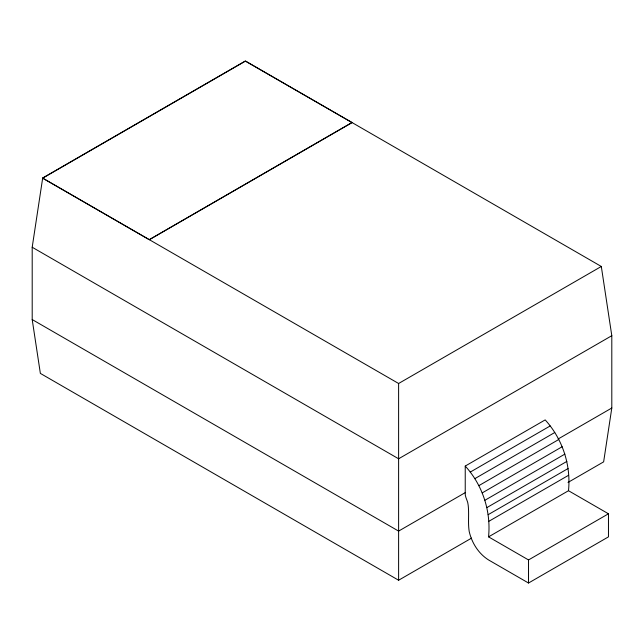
<?xml version="1.0" encoding="UTF-8"?>
<svg xmlns="http://www.w3.org/2000/svg" width="644" height="644" viewBox="0 0 644 644"><rect width="100%" height="100%" fill="white"/><g stroke="black" fill="none" stroke-linecap="round" stroke-linejoin="round"><path stroke-width="0.97" d="M465.234 466.063L465.234 492.636C464.63 496.975 468.011 500.742 468.164 505.113C469.243 513.944 467.777 522.896 469.243 531.694C471.915 543.037 478.597 553.663 488.555 559.942L528.523 583.021L608.467 536.863L608.467 513.791L568.499 490.712L488.555 536.863C491.114 511.231 482.614 485.085 465.234 466.063L545.178 419.904C562.558 438.926 571.059 465.073 568.499 490.712M471.593 538.102L398.612 580.236L40.363 373.399L32.2 319.553L32.2 247.24L42.689 178.002L245.388 60.979L601.311 266.471L611.8 335.701L611.8 408.014L603.637 461.861L568.024 482.428M42.689 178.155L245.388 61.132L351.978 122.521L149.287 239.697L42.689 178.155L398.612 383.494L601.311 266.471M149.287 239.697L351.978 122.674M611.8 335.701L398.612 458.786L32.2 247.24M470.233 472.1L550.177 425.95M474.789 478.685L554.734 432.526M465.234 492.636L398.612 531.099L32.2 319.553M558.155 438.983L611.8 408.014M478.814 485.665L558.759 439.506M482.219 492.901L562.164 446.743M484.948 500.251L564.893 454.092M486.936 507.561L566.881 461.402M488.144 514.685L568.089 468.526M488.555 521.479L568.499 475.328M488.555 536.863L528.523 559.942L608.467 513.791M528.523 559.942L528.523 583.021M398.612 383.494L398.612 580.236"/></g></svg>
